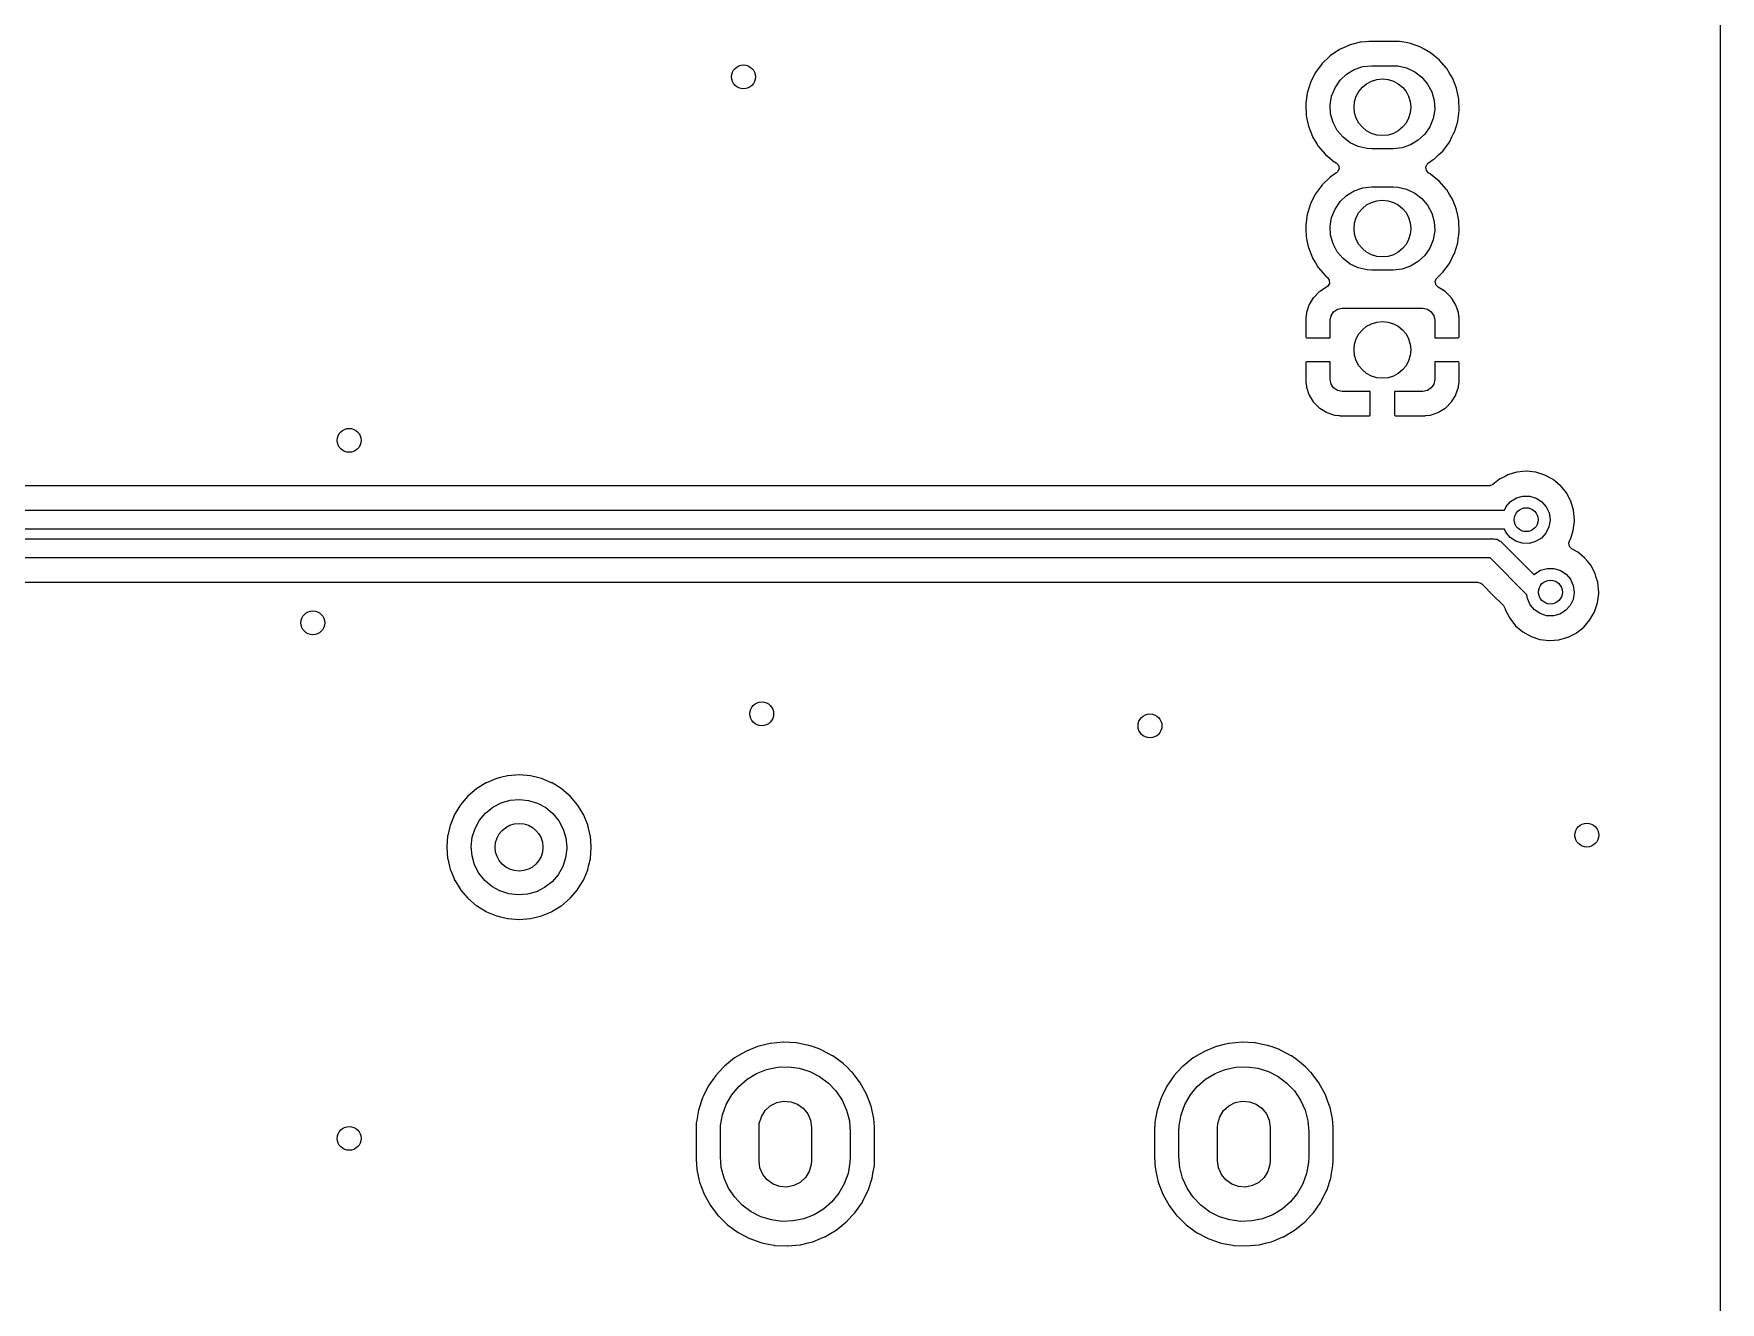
# Model space of a CAD drawing. Extents: x 41 to 172, y -238 to -26.
# Drawn here: x 136.91 to 172.21, y -112.65 to -86.09 of the extents above; entities that cross this region are included whole.
import ezdxf

# ---------------------------------------------------------------- set-up
doc = ezdxf.new("R2010")
doc.units = 0
doc.layers.add('BLACK', color=7, linetype='CONTINUOUS')

msp = doc.modelspace()

# ---------------------------------------------------------------- linework, layer by layer
at = {"layer": 'BLACK', "linetype": 'CONTINUOUS'}
for p, q in [((172.212, -46.0861), (172.212, -153.633)), ((164.242, -86.4211), (164.048, -86.5518)), ((164.341, -86.3767), (164.242, -86.4211)), ((164.451, -86.3273), (164.341, -86.3767)), ((164.455, -86.3251), (164.451, -86.3273)), ((164.451, -86.3273), (164.451, -86.3273)), ((164.461, -86.3237), (164.455, -86.3251)), ((164.677, -86.2676), (164.461, -86.3237)), ((164.461, -86.3237), (164.461, -86.3237)), ((164.682, -86.2663), (164.677, -86.2676)), ((164.677, -86.2676), (164.677, -86.2676)), ((164.687, -86.2658), (164.682, -86.2663)), ((164.788, -86.2573), (164.687, -86.2658)), ((164.687, -86.2658), (164.687, -86.2658)), ((164.856, -86.2515), (164.788, -86.2573)), ((165.471, -86.2515), (164.856, -86.2515)), ((165.472, -86.2516), (165.471, -86.2515)), ((165.491, -86.2525), (165.472, -86.2516)), ((165.472, -86.2516), (165.472, -86.2516)), ((165.495, -86.2527), (165.491, -86.2525)), ((165.491, -86.2525), (165.491, -86.2525)), ((165.635, -86.2779), (165.495, -86.2527)), ((165.72, -86.2933), (165.635, -86.2779)), ((165.725, -86.2943), (165.72, -86.2933)), ((165.72, -86.2933), (165.72, -86.2933)), ((165.945, -86.3741), (165.725, -86.2943)), ((165.95, -86.3767), (165.945, -86.3741)), ((166.013, -86.4127), (165.95, -86.3767)), ((165.95, -86.3767), (165.95, -86.3767)), ((166.149, -86.4898), (166.013, -86.4127)), ((166.33, -86.6382), (166.149, -86.4898)), ((163.879, -86.7133), (163.739, -86.901)), ((164.038, -86.5612), (163.879, -86.7133)), ((164.044, -86.5555), (164.038, -86.5612)), ((164.048, -86.5518), (164.044, -86.5555)), ((164.044, -86.5555), (164.044, -86.5555)), ((164.389, -86.937), (164.55, -86.8402)), ((164.55, -86.8402), (164.728, -86.7803)), ((164.728, -86.7803), (164.915, -86.76)), ((164.915, -86.76), (165.365, -86.76)), ((165.365, -86.76), (165.462, -86.7654)), ((165.462, -86.7654), (165.645, -86.8064)), ((165.645, -86.8064), (165.816, -86.8858)), ((166.483, -86.8149), (166.33, -86.6382)), ((166.486, -86.8194), (166.483, -86.8149)), ((166.554, -86.9313), (166.486, -86.8194)), ((166.486, -86.8194), (166.486, -86.8194)), ((163.633, -87.1095), (163.564, -87.3329)), ((163.636, -87.1047), (163.633, -87.1095)), ((163.737, -86.9057), (163.636, -87.1047)), ((163.739, -86.901), (163.737, -86.9057)), ((163.737, -86.9057), (163.737, -86.9057)), ((164.147, -87.2216), (164.252, -87.0661)), ((164.252, -87.0661), (164.389, -86.937)), ((165.816, -86.8858), (165.965, -87)), ((165.965, -87), (166.086, -87.1435)), ((166.086, -87.1435), (166.174, -87.3097)), ((166.604, -87.0149), (166.554, -86.9313)), ((166.69, -87.2324), (166.604, -87.0149)), ((163.536, -87.5395), (163.533, -87.5648)), ((163.563, -87.3382), (163.536, -87.5395)), ((163.564, -87.3329), (163.563, -87.3382)), ((163.563, -87.3382), (163.563, -87.3382)), ((164.046, -87.5814), (164.077, -87.396)), ((164.077, -87.396), (164.147, -87.2216)), ((166.174, -87.3097), (166.224, -87.4909)), ((166.224, -87.4909), (166.234, -87.6786)), ((166.738, -87.4614), (166.69, -87.2324)), ((166.747, -87.6952), (166.738, -87.4614)), ((163.533, -87.5648), (163.533, -87.5702)), ((163.533, -87.5702), (163.533, -87.5702)), ((163.533, -87.5702), (163.534, -87.5826)), ((163.534, -87.5826), (163.542, -87.7986)), ((163.542, -87.7986), (163.551, -87.8434)), ((163.551, -87.8434), (163.57, -87.9334)), ((164.056, -87.7691), (164.046, -87.5814)), ((164.106, -87.9503), (164.056, -87.7691)), ((166.203, -87.864), (166.133, -88.0384)), ((166.234, -87.6786), (166.203, -87.864)), ((166.717, -87.9218), (166.746, -87.7005)), ((166.746, -87.7005), (166.747, -87.6952)), ((166.746, -87.7005), (166.746, -87.7005)), ((163.57, -87.9334), (163.59, -88.0276)), ((163.59, -88.0276), (163.676, -88.2451)), ((163.676, -88.2451), (163.679, -88.2497)), ((163.679, -88.2497), (163.766, -88.3941)), ((164.194, -88.1165), (164.106, -87.9503)), ((164.315, -88.26), (164.194, -88.1165)), ((164.464, -88.3742), (164.315, -88.26)), ((166.028, -88.1939), (165.891, -88.323)), ((166.133, -88.0384), (166.028, -88.1939)), ((166.541, -88.359), (166.596, -88.2497)), ((166.596, -88.2497), (166.644, -88.1553)), ((166.644, -88.1553), (166.647, -88.1505)), ((166.644, -88.1553), (166.644, -88.1553)), ((166.647, -88.1505), (166.716, -87.9271)), ((166.716, -87.9271), (166.717, -87.9218)), ((163.766, -88.3941), (163.797, -88.4451)), ((163.797, -88.4451), (163.95, -88.6218)), ((164.635, -88.4536), (164.464, -88.3742)), ((164.818, -88.4946), (164.635, -88.4536)), ((164.915, -88.5), (164.818, -88.4946)), ((165.365, -88.5), (164.915, -88.5)), ((165.552, -88.4797), (165.365, -88.5)), ((165.73, -88.4198), (165.552, -88.4797)), ((165.891, -88.323), (165.73, -88.4198)), ((166.322, -88.6218), (166.401, -88.5467)), ((166.401, -88.5467), (166.541, -88.359)), ((163.95, -88.6218), (164.131, -88.7702)), ((164.131, -88.7702), (164.136, -88.7728)), ((164.136, -88.7728), (164.136, -88.7728)), ((164.136, -88.7728), (164.169, -88.7913)), ((164.169, -88.7913), (164.218, -88.8424)), ((164.232, -88.912), (164.206, -88.9781)), ((164.218, -88.8424), (164.232, -88.912)), ((166.048, -88.888), (166.074, -88.8219)), ((166.062, -88.9576), (166.048, -88.888)), ((166.111, -89.0087), (166.062, -88.9576)), ((166.074, -88.8219), (166.103, -88.7947)), ((166.103, -88.7947), (166.204, -88.7268)), ((166.204, -88.7268), (166.232, -88.7082)), ((166.232, -88.7082), (166.249, -88.6918)), ((166.249, -88.6918), (166.322, -88.6218)), ((163.84, -89.3058), (163.739, -89.441)), ((163.876, -89.2576), (163.84, -89.3058)), ((163.879, -89.2533), (163.876, -89.2576)), ((164.048, -89.0918), (163.879, -89.2533)), ((164.144, -89.0272), (164.048, -89.0918)), ((164.177, -89.0053), (164.144, -89.0272)), ((164.206, -88.9781), (164.177, -89.0053)), ((164.55, -89.3802), (164.728, -89.3203)), ((164.728, -89.3203), (164.915, -89.3)), ((164.915, -89.3), (165.365, -89.3)), ((165.365, -89.3), (165.462, -89.3054)), ((165.462, -89.3054), (165.645, -89.3464)), ((166.144, -89.0272), (166.111, -89.0087)), ((166.149, -89.0298), (166.144, -89.0272)), ((166.144, -89.0272), (166.144, -89.0272)), ((166.33, -89.1782), (166.149, -89.0298)), ((166.483, -89.3549), (166.33, -89.1782)), ((163.633, -89.6495), (163.564, -89.8729)), ((163.672, -89.573), (163.633, -89.6495)), ((163.737, -89.4457), (163.672, -89.573)), ((163.739, -89.441), (163.737, -89.4457)), ((163.737, -89.4457), (163.737, -89.4457)), ((164.147, -89.7616), (164.252, -89.6061)), ((164.252, -89.6061), (164.389, -89.477)), ((164.389, -89.477), (164.55, -89.3802)), ((165.645, -89.3464), (165.816, -89.4258)), ((165.816, -89.4258), (165.965, -89.54)), ((165.965, -89.54), (166.086, -89.6835)), ((166.486, -89.3594), (166.483, -89.3549)), ((166.545, -89.4578), (166.486, -89.3594)), ((166.486, -89.3594), (166.486, -89.3594)), ((166.604, -89.5549), (166.545, -89.4578)), ((166.69, -89.7724), (166.604, -89.5549)), ((163.563, -89.8782), (163.535, -90.0935)), ((163.564, -89.8729), (163.563, -89.8782)), ((163.563, -89.8782), (163.563, -89.8782)), ((164.046, -90.1214), (164.077, -89.936)), ((164.077, -89.936), (164.147, -89.7616)), ((166.086, -89.6835), (166.174, -89.8497)), ((166.174, -89.8497), (166.224, -90.0309)), ((166.691, -89.7777), (166.69, -89.7724)), ((166.716, -89.895), (166.691, -89.7777)), ((166.691, -89.7777), (166.691, -89.7777)), ((166.738, -90.0014), (166.716, -89.895)), ((166.739, -90.0315), (166.738, -90.0014)), ((163.535, -90.0935), (163.533, -90.1048)), ((163.533, -90.1048), (163.533, -90.1102)), ((163.533, -90.1102), (163.536, -90.1839)), ((163.533, -90.1102), (163.533, -90.1102)), ((163.536, -90.1839), (163.542, -90.3386)), ((163.542, -90.3386), (163.559, -90.4223)), ((164.056, -90.3091), (164.046, -90.1214)), ((164.106, -90.4903), (164.056, -90.3091)), ((166.234, -90.2186), (166.203, -90.404)), ((166.224, -90.0309), (166.234, -90.2186)), ((166.719, -90.4467), (166.746, -90.2405)), ((166.747, -90.2275), (166.739, -90.0315)), ((166.746, -90.2405), (166.747, -90.2352)), ((166.746, -90.2405), (166.746, -90.2405)), ((166.747, -90.2352), (166.747, -90.2275)), ((163.559, -90.4223), (163.585, -90.5434)), ((163.585, -90.5434), (163.59, -90.5676)), ((163.59, -90.5676), (163.676, -90.7851)), ((164.194, -90.6565), (164.106, -90.4903)), ((164.315, -90.8), (164.194, -90.6565)), ((166.028, -90.7339), (165.891, -90.863)), ((166.133, -90.5784), (166.028, -90.7339)), ((166.203, -90.404), (166.133, -90.5784)), ((166.548, -90.8858), (166.644, -90.6953)), ((166.644, -90.6953), (166.647, -90.6905)), ((166.644, -90.6953), (166.644, -90.6953)), ((166.647, -90.6905), (166.716, -90.4671)), ((166.716, -90.4671), (166.719, -90.4467)), ((163.676, -90.7851), (163.679, -90.7897)), ((163.679, -90.7897), (163.736, -90.8846)), ((163.736, -90.8846), (163.797, -90.9851)), ((163.797, -90.9851), (163.95, -91.1618)), ((164.464, -90.9142), (164.315, -90.8)), ((164.635, -90.9936), (164.464, -90.9142)), ((164.818, -91.0346), (164.635, -90.9936)), ((164.915, -91.04), (164.818, -91.0346)), ((165.365, -91.04), (164.915, -91.04)), ((165.552, -91.0197), (165.365, -91.04)), ((165.73, -90.9598), (165.552, -91.0197)), ((165.891, -90.863), (165.73, -90.9598)), ((166.284, -91.1986), (166.401, -91.0867)), ((166.401, -91.0867), (166.541, -90.899)), ((166.541, -90.899), (166.548, -90.8858)), ((163.971, -91.3989), (163.827, -91.4881)), ((163.95, -91.1618), (163.955, -91.1652)), ((163.955, -91.1652), (163.988, -91.1928)), ((163.993, -91.3831), (163.971, -91.3982)), ((163.971, -91.3982), (163.971, -91.3989)), ((163.988, -91.1928), (164.028, -91.2514)), ((164.03, -91.3224), (163.993, -91.3831)), ((164.028, -91.2514), (164.03, -91.3224)), ((166.245, -91.2888), (166.265, -91.2208)), ((166.264, -91.357), (166.245, -91.2888)), ((166.309, -91.3962), (166.264, -91.357)), ((166.265, -91.2208), (166.284, -91.1986)), ((166.308, -91.3983), (166.309, -91.3962)), ((166.452, -91.4872), (166.308, -91.3983)), ((163.601, -91.7744), (163.55, -91.9287)), ((163.607, -91.7612), (163.601, -91.7744)), ((163.692, -91.6232), (163.607, -91.7612)), ((163.701, -91.6118), (163.692, -91.6232)), ((163.816, -91.4971), (163.701, -91.6118)), ((163.827, -91.4881), (163.816, -91.4971)), ((166.463, -91.4963), (166.452, -91.4872)), ((166.578, -91.6108), (166.463, -91.4963)), ((166.587, -91.6222), (166.578, -91.6108)), ((166.672, -91.76), (166.587, -91.6222)), ((166.678, -91.7732), (166.672, -91.76)), ((166.73, -91.9274), (166.678, -91.7732)), ((163.547, -91.9421), (163.537, -92.0364)), ((163.537, -92.0364), (163.537, -92.0429)), ((163.537, -92.0429), (163.537, -92.4379)), ((163.55, -91.9287), (163.547, -91.9421)), ((164.045, -92.09), (164.064, -91.9943)), ((164.045, -92.456), (164.045, -92.09)), ((164.064, -91.9943), (164.118, -91.9132)), ((164.118, -91.9132), (164.199, -91.859)), ((164.199, -91.859), (164.295, -91.84)), ((164.295, -91.84), (165.985, -91.84)), ((165.985, -91.84), (166.081, -91.859)), ((166.081, -91.859), (166.162, -91.9132)), ((166.162, -91.9132), (166.216, -91.9943)), ((166.216, -91.9943), (166.235, -92.09)), ((166.235, -92.09), (166.235, -92.456)), ((166.733, -91.9408), (166.73, -91.9274)), ((166.743, -92.0364), (166.733, -91.9408)), ((166.743, -92.0429), (166.743, -92.0364)), ((166.743, -92.4425), (166.743, -92.0429)), ((163.537, -92.4379), (163.541, -92.4531)), ((163.541, -92.4531), (163.543, -92.4543)), ((163.543, -92.4543), (163.551, -92.456)), ((163.551, -92.456), (164.045, -92.456)), ((166.235, -92.456), (166.725, -92.456)), ((166.725, -92.456), (166.74, -92.4515)), ((166.74, -92.4515), (166.741, -92.4501)), ((166.741, -92.4501), (166.743, -92.4425)), ((163.539, -92.9699), (163.537, -92.9775)), ((163.537, -92.9775), (163.537, -93.3771)), ((163.54, -92.9685), (163.539, -92.9699)), ((163.555, -92.964), (163.54, -92.9685)), ((164.045, -92.964), (163.555, -92.964)), ((164.045, -93.33), (164.045, -92.964)), ((166.729, -92.964), (166.235, -92.964)), ((166.235, -92.964), (166.235, -93.33)), ((166.737, -92.9657), (166.729, -92.964)), ((166.739, -92.9669), (166.737, -92.9657)), ((166.743, -92.9821), (166.739, -92.9669)), ((166.743, -93.3771), (166.743, -92.9821)), ((163.537, -93.3771), (163.537, -93.3836)), ((163.537, -93.3836), (163.547, -93.4792)), ((163.547, -93.4792), (163.55, -93.4926)), ((163.55, -93.4926), (163.602, -93.6468)), ((164.064, -93.4257), (164.045, -93.33)), ((164.118, -93.5068), (164.064, -93.4257)), ((164.199, -93.561), (164.118, -93.5068)), ((166.162, -93.5068), (166.081, -93.561)), ((166.216, -93.4257), (166.162, -93.5068)), ((166.235, -93.33), (166.216, -93.4257)), ((166.679, -93.6456), (166.73, -93.4913)), ((166.73, -93.4913), (166.733, -93.4779)), ((166.733, -93.4779), (166.743, -93.3836)), ((166.743, -93.3836), (166.743, -93.3771)), ((163.602, -93.6468), (163.608, -93.66)), ((163.608, -93.66), (163.693, -93.7978)), ((163.693, -93.7978), (163.702, -93.8092)), ((163.702, -93.8092), (163.817, -93.9237)), ((164.295, -93.58), (164.199, -93.561)), ((164.886, -93.58), (164.295, -93.58)), ((164.886, -94.0745), (164.886, -93.58)), ((165.985, -93.58), (165.394, -93.58)), ((165.394, -93.58), (165.394, -94.0699)), ((166.081, -93.561), (165.985, -93.58)), ((166.464, -93.9229), (166.579, -93.8082)), ((166.579, -93.8082), (166.588, -93.7968)), ((166.588, -93.7968), (166.673, -93.6588)), ((166.673, -93.6588), (166.679, -93.6456)), ((163.817, -93.9237), (163.828, -93.9328)), ((163.828, -93.9328), (163.966, -94.0178)), ((163.966, -94.0178), (163.979, -94.024)), ((163.979, -94.024), (164.134, -94.0751)), ((164.134, -94.0751), (164.147, -94.078)), ((164.147, -94.078), (164.241, -94.0877)), ((164.241, -94.0877), (164.248, -94.088)), ((164.248, -94.088), (164.868, -94.088)), ((164.868, -94.088), (164.883, -94.0835)), ((164.883, -94.0835), (164.884, -94.0821)), ((164.884, -94.0821), (164.886, -94.0745)), ((165.394, -94.0699), (165.398, -94.0851)), ((165.398, -94.0851), (165.4, -94.0863)), ((165.4, -94.0863), (165.408, -94.088)), ((165.408, -94.088), (166.032, -94.088)), ((166.032, -94.088), (166.039, -94.0877)), ((166.039, -94.0877), (166.134, -94.0777)), ((166.134, -94.0777), (166.148, -94.0749)), ((166.148, -94.0749), (166.302, -94.0234)), ((166.302, -94.0234), (166.315, -94.0172)), ((166.315, -94.0172), (166.453, -93.9319)), ((166.453, -93.9319), (166.464, -93.9229)), ((167.877, -95.2946), (167.768, -95.3264)), ((167.952, -95.2723), (167.877, -95.2946)), ((167.958, -95.2706), (167.952, -95.2723)), ((167.952, -95.2723), (167.952, -95.2723)), ((167.964, -95.27), (167.958, -95.2706)), ((168.073, -95.2602), (167.964, -95.27)), ((167.964, -95.27), (167.964, -95.27)), ((168.155, -95.2526), (168.073, -95.2602)), ((168.161, -95.2533), (168.155, -95.2526)), ((168.346, -95.2727), (168.161, -95.2533)), ((168.161, -95.2533), (168.161, -95.2533)), ((168.352, -95.2733), (168.346, -95.2727)), ((168.346, -95.2727), (168.346, -95.2727)), ((168.541, -95.3318), (168.352, -95.2733)), ((167.375, -95.5575), (119.726, -95.5575)), ((167.389, -95.5568), (167.375, -95.5575)), ((167.454, -95.5297), (167.389, -95.5568)), ((167.593, -95.418), (167.454, -95.5297)), ((167.692, -95.3664), (167.593, -95.418)), ((167.763, -95.3293), (167.692, -95.3664)), ((167.768, -95.3264), (167.763, -95.3293)), ((167.763, -95.3293), (167.763, -95.3293)), ((168.715, -95.4259), (168.541, -95.3318)), ((168.719, -95.4298), (168.715, -95.4259)), ((168.861, -95.5473), (168.719, -95.4298)), ((168.719, -95.4298), (168.719, -95.4298)), ((168.867, -95.5519), (168.861, -95.5473)), ((168.871, -95.5567), (168.867, -95.5519)), ((168.893, -95.5833), (168.871, -95.5567)), ((168.871, -95.5567), (168.871, -95.5567)), ((168.992, -95.7052), (168.893, -95.5833)), ((167.695, -96.066), (167.73, -95.9915)), ((167.73, -95.9915), (167.824, -95.8852)), ((167.824, -95.8852), (167.944, -95.8096)), ((167.944, -95.8096), (168.08, -95.7706)), ((168.08, -95.7706), (168.222, -95.7715)), ((168.222, -95.7715), (168.358, -95.8121)), ((168.358, -95.8121), (168.477, -95.8892)), ((168.477, -95.8892), (168.569, -95.9966)), ((168.569, -95.9966), (168.628, -96.1257)), ((169.085, -95.8798), (168.992, -95.7052)), ((169.142, -96.0692), (169.085, -95.8798)), ((119.463, -96.066), (167.695, -96.066)), ((168.648, -96.2782), (168.624, -96.418)), ((168.628, -96.1257), (168.648, -96.266)), ((168.648, -96.266), (168.648, -96.2782)), ((169.136, -96.4905), (169.161, -96.2943)), ((169.161, -96.266), (169.142, -96.0692)), ((169.161, -96.2943), (169.161, -96.266)), ((93.6954, -96.6655), (167.476, -96.6655)), ((167.695, -96.466), (119.38, -96.466)), ((167.476, -96.6655), (167.508, -96.673)), ((167.508, -96.673), (167.542, -96.6767)), ((167.542, -96.6767), (167.551, -96.6829)), ((167.551, -96.6829), (167.562, -96.6854)), ((167.562, -96.6854), (167.589, -96.7063)), ((167.589, -96.7063), (167.617, -96.7241)), ((167.617, -96.7241), (168.314, -97.4214)), ((167.724, -96.5302), (167.695, -96.466)), ((167.815, -96.6387), (167.724, -96.5302)), ((167.933, -96.7173), (167.815, -96.6387)), ((168.068, -96.7596), (167.933, -96.7173)), ((168.347, -96.7249), (168.21, -96.7622)), ((168.467, -96.6507), (168.347, -96.7249)), ((168.563, -96.5456), (168.467, -96.6507)), ((168.624, -96.418), (168.563, -96.5456)), ((169.042, -96.7602), (169.058, -96.7064)), ((169.058, -96.7064), (169.071, -96.6835)), ((169.071, -96.6835), (169.074, -96.6782)), ((169.074, -96.6782), (169.136, -96.4905)), ((167.393, -97.0655), (93.5632, -97.0655)), ((168.164, -97.837), (167.393, -97.0655)), ((168.21, -96.7622), (168.068, -96.7596)), ((169.057, -96.8295), (169.042, -96.7602)), ((169.107, -96.8795), (169.057, -96.8295)), ((169.217, -96.9389), (169.107, -96.8795)), ((169.223, -96.9419), (169.217, -96.9389)), ((169.217, -96.9389), (169.217, -96.9389)), ((169.227, -96.9458), (169.223, -96.9419)), ((169.37, -97.064), (169.227, -96.9458)), ((169.227, -96.9458), (169.227, -96.9458)), ((169.375, -97.0679), (169.37, -97.064)), ((169.379, -97.0727), (169.375, -97.0679)), ((169.43, -97.1349), (169.379, -97.0727)), ((169.379, -97.0727), (169.379, -97.0727)), ((168.314, -97.4214), (168.332, -97.4012)), ((168.332, -97.4012), (168.452, -97.3256)), ((168.452, -97.3256), (168.588, -97.2866)), ((168.588, -97.2866), (168.73, -97.2875)), ((168.73, -97.2875), (168.866, -97.3281)), ((168.866, -97.3281), (168.985, -97.4052)), ((168.985, -97.4052), (169.077, -97.5126)), ((169.5, -97.2212), (169.43, -97.1349)), ((169.593, -97.3958), (169.5, -97.2212)), ((169.617, -97.4744), (169.593, -97.3958)), ((131.582, -97.574), (167.13, -97.574)), ((167.13, -97.574), (167.198, -97.594)), ((167.198, -97.594), (167.219, -97.6109)), ((167.219, -97.6109), (167.447, -97.8394)), ((169.077, -97.5126), (169.136, -97.6417)), ((169.156, -97.7942), (169.132, -97.934)), ((169.136, -97.6417), (169.156, -97.782)), ((169.156, -97.782), (169.156, -97.7942)), ((169.647, -97.574), (169.617, -97.4744)), ((169.65, -97.5852), (169.647, -97.574)), ((169.669, -97.782), (169.65, -97.5852)), ((169.669, -97.8103), (169.669, -97.782)), ((167.447, -97.8394), (167.671, -98.063)), ((167.671, -98.063), (167.703, -98.1174)), ((167.703, -98.1174), (167.712, -98.1491)), ((167.712, -98.1491), (167.714, -98.155)), ((168.174, -97.9164), (168.164, -97.837)), ((168.232, -98.0462), (168.174, -97.9164)), ((168.323, -98.1547), (168.232, -98.0462)), ((169.071, -98.0616), (168.975, -98.1667)), ((169.132, -97.934), (169.071, -98.0616)), ((169.582, -98.1942), (169.644, -98.0065)), ((169.644, -98.0065), (169.669, -97.8103)), ((167.714, -98.155), (167.717, -98.1605)), ((167.717, -98.1605), (167.717, -98.1605)), ((167.717, -98.1605), (167.748, -98.2208)), ((167.748, -98.2208), (167.804, -98.3309)), ((167.804, -98.3309), (167.927, -98.4859)), ((167.927, -98.4859), (168.078, -98.6141)), ((168.441, -98.2333), (168.323, -98.1547)), ((168.576, -98.2756), (168.441, -98.2333)), ((168.718, -98.2782), (168.576, -98.2756)), ((168.855, -98.2409), (168.718, -98.2782)), ((168.975, -98.1667), (168.855, -98.2409)), ((169.355, -98.5158), (169.484, -98.3661)), ((169.484, -98.3661), (169.582, -98.1942)), ((168.078, -98.6141), (168.25, -98.7106)), ((168.25, -98.7106), (168.438, -98.7717)), ((168.438, -98.7717), (168.635, -98.7951)), ((168.635, -98.7951), (168.641, -98.7947)), ((168.641, -98.7947), (168.826, -98.7804)), ((168.641, -98.7947), (168.641, -98.7947)), ((168.826, -98.7804), (168.832, -98.78)), ((168.826, -98.7804), (168.826, -98.7804)), ((168.832, -98.78), (169.022, -98.7268)), ((169.022, -98.7268), (169.028, -98.724)), ((169.028, -98.724), (169.193, -98.6404)), ((169.028, -98.724), (169.028, -98.724)), ((169.193, -98.6404), (169.199, -98.6376)), ((169.193, -98.6404), (169.193, -98.6404)), ((169.199, -98.6376), (169.355, -98.5158)), ((146.679, -101.666), (146.598, -101.685)), ((146.824, -101.631), (146.679, -101.666)), ((146.829, -101.629), (146.824, -101.631)), ((146.824, -101.631), (146.824, -101.631)), ((147.066, -101.611), (146.829, -101.629)), ((147.303, -101.629), (147.066, -101.611)), ((147.308, -101.631), (147.303, -101.629)), ((147.453, -101.666), (147.308, -101.631)), ((147.308, -101.631), (147.308, -101.631)), ((147.534, -101.685), (147.453, -101.666)), ((146.177, -101.9), (145.996, -102.054)), ((146.181, -101.897), (146.177, -101.9)), ((146.375, -101.778), (146.181, -101.897)), ((146.181, -101.897), (146.181, -101.897)), ((146.379, -101.776), (146.375, -101.778)), ((146.384, -101.774), (146.379, -101.776)), ((146.594, -101.687), (146.384, -101.774)), ((146.384, -101.774), (146.384, -101.774)), ((146.598, -101.685), (146.594, -101.687)), ((146.594, -101.687), (146.594, -101.687)), ((147.538, -101.687), (147.534, -101.685)), ((147.748, -101.774), (147.538, -101.687)), ((147.538, -101.687), (147.538, -101.687)), ((147.753, -101.776), (147.748, -101.774)), ((147.748, -101.774), (147.748, -101.774)), ((147.757, -101.778), (147.753, -101.776)), ((147.951, -101.897), (147.757, -101.778)), ((147.955, -101.9), (147.951, -101.897)), ((147.951, -101.897), (147.951, -101.897)), ((148.136, -102.054), (147.955, -101.9)), ((145.751, -102.383), (145.718, -102.437)), ((145.839, -102.239), (145.751, -102.383)), ((145.842, -102.235), (145.839, -102.239)), ((145.839, -102.239), (145.839, -102.239)), ((145.996, -102.054), (145.842, -102.235)), ((146.366, -102.41), (146.518, -102.287)), ((146.518, -102.287), (146.691, -102.197)), ((146.691, -102.197), (146.879, -102.142)), ((146.879, -102.142), (147.073, -102.124)), ((147.073, -102.124), (147.267, -102.144)), ((147.267, -102.144), (147.454, -102.202)), ((147.454, -102.202), (147.625, -102.295)), ((147.625, -102.295), (147.776, -102.419)), ((148.29, -102.235), (148.136, -102.054)), ((148.293, -102.239), (148.29, -102.235)), ((148.381, -102.383), (148.293, -102.239)), ((148.293, -102.239), (148.293, -102.239)), ((148.414, -102.437), (148.381, -102.383)), ((145.626, -102.661), (145.574, -102.878)), ((145.627, -102.656), (145.626, -102.661)), ((145.629, -102.652), (145.627, -102.656)), ((145.716, -102.442), (145.629, -102.652)), ((145.718, -102.437), (145.716, -102.442)), ((145.716, -102.442), (145.716, -102.442)), ((146.088, -102.916), (146.147, -102.73)), ((146.147, -102.73), (146.241, -102.559)), ((146.241, -102.559), (146.366, -102.41)), ((147.776, -102.419), (147.899, -102.571)), ((147.899, -102.571), (147.991, -102.743)), ((148.416, -102.442), (148.414, -102.437)), ((148.503, -102.652), (148.416, -102.442)), ((148.416, -102.442), (148.416, -102.442)), ((148.505, -102.656), (148.503, -102.652)), ((148.506, -102.661), (148.505, -102.656)), ((148.558, -102.878), (148.506, -102.661)), ((145.571, -102.887), (145.553, -103.124)), ((145.574, -102.878), (145.571, -102.887)), ((146.066, -103.11), (146.088, -102.916)), ((147.991, -102.743), (148.047, -102.93)), ((148.047, -102.93), (148.066, -103.124)), ((148.561, -102.887), (148.558, -102.878)), ((148.579, -103.124), (148.561, -102.887)), ((145.553, -103.124), (145.571, -103.361)), ((145.571, -103.361), (145.573, -103.366)), ((145.573, -103.366), (145.573, -103.366)), ((145.573, -103.366), (145.603, -103.493)), ((146.082, -103.305), (146.066, -103.11)), ((146.136, -103.492), (146.082, -103.305)), ((148.041, -103.346), (147.98, -103.531)), ((148.066, -103.152), (148.041, -103.346)), ((148.066, -103.124), (148.066, -103.152)), ((148.529, -103.493), (148.559, -103.366)), ((148.559, -103.366), (148.561, -103.361)), ((148.559, -103.366), (148.559, -103.366)), ((148.561, -103.361), (148.579, -103.124)), ((145.603, -103.493), (145.627, -103.592)), ((145.627, -103.592), (145.629, -103.596)), ((145.629, -103.596), (145.629, -103.596)), ((145.629, -103.596), (145.699, -103.765)), ((145.699, -103.765), (145.718, -103.811)), ((146.225, -103.666), (146.136, -103.492)), ((146.347, -103.819), (146.225, -103.666)), ((147.883, -103.7), (147.756, -103.848)), ((147.98, -103.531), (147.883, -103.7)), ((148.414, -103.811), (148.433, -103.765)), ((148.433, -103.765), (148.503, -103.596)), ((148.503, -103.596), (148.505, -103.592)), ((148.503, -103.596), (148.503, -103.596)), ((148.505, -103.592), (148.529, -103.493)), ((145.718, -103.811), (145.72, -103.815)), ((145.72, -103.815), (145.839, -104.009)), ((145.839, -104.009), (145.839, -104.009)), ((145.839, -104.009), (145.842, -104.013)), ((145.842, -104.013), (145.996, -104.194)), ((146.495, -103.945), (146.347, -103.819)), ((146.666, -104.04), (146.495, -103.945)), ((146.851, -104.101), (146.666, -104.04)), ((147.045, -104.124), (146.851, -104.101)), ((147.24, -104.109), (147.045, -104.124)), ((147.428, -104.056), (147.24, -104.109)), ((147.602, -103.968), (147.428, -104.056)), ((147.756, -103.848), (147.602, -103.968)), ((148.136, -104.194), (148.29, -104.013)), ((148.29, -104.013), (148.293, -104.009)), ((148.293, -104.009), (148.412, -103.815)), ((148.293, -104.009), (148.293, -104.009)), ((148.412, -103.815), (148.414, -103.811)), ((145.996, -104.194), (146.177, -104.348)), ((146.177, -104.348), (146.181, -104.351)), ((146.181, -104.351), (146.181, -104.351)), ((146.181, -104.351), (146.288, -104.416)), ((146.288, -104.416), (146.379, -104.472)), ((146.379, -104.472), (146.384, -104.474)), ((146.384, -104.474), (146.384, -104.474)), ((146.384, -104.474), (146.594, -104.561)), ((147.538, -104.561), (147.748, -104.474)), ((147.748, -104.474), (147.753, -104.472)), ((147.748, -104.474), (147.748, -104.474)), ((147.753, -104.472), (147.844, -104.416)), ((147.844, -104.416), (147.951, -104.351)), ((147.951, -104.351), (147.955, -104.348)), ((147.951, -104.351), (147.951, -104.351)), ((147.955, -104.348), (148.136, -104.194)), ((146.594, -104.561), (146.598, -104.563)), ((146.598, -104.563), (146.679, -104.582)), ((146.679, -104.582), (146.824, -104.617)), ((146.824, -104.617), (146.824, -104.617)), ((146.824, -104.617), (146.829, -104.619)), ((146.829, -104.619), (147.066, -104.637)), ((147.066, -104.637), (147.303, -104.619)), ((147.303, -104.619), (147.308, -104.617)), ((147.308, -104.617), (147.453, -104.582)), ((147.308, -104.617), (147.308, -104.617)), ((147.453, -104.582), (147.534, -104.563)), ((147.534, -104.563), (147.538, -104.561)), ((152.06, -107.299), (151.828, -107.393)), ((152.064, -107.297), (152.06, -107.299)), ((152.06, -107.299), (152.06, -107.299)), ((152.23, -107.257), (152.064, -107.297)), ((152.323, -107.234), (152.23, -107.257)), ((152.328, -107.233), (152.323, -107.234)), ((152.323, -107.234), (152.323, -107.234)), ((152.597, -107.207), (152.328, -107.233)), ((152.602, -107.207), (152.597, -107.207)), ((152.864, -107.22), (152.602, -107.207)), ((152.602, -107.207), (152.602, -107.207)), ((152.868, -107.22), (152.864, -107.22)), ((152.864, -107.22), (152.864, -107.22)), ((152.873, -107.221), (152.868, -107.22)), ((153.028, -107.252), (152.873, -107.221)), ((152.873, -107.221), (152.873, -107.221)), ((153.134, -107.273), (153.028, -107.252)), ((153.208, -107.299), (153.134, -107.273)), ((153.386, -107.362), (153.208, -107.299)), ((161.66, -107.299), (161.428, -107.393)), ((161.664, -107.297), (161.66, -107.299)), ((161.66, -107.299), (161.66, -107.299)), ((161.83, -107.257), (161.664, -107.297)), ((161.923, -107.234), (161.83, -107.257)), ((161.928, -107.233), (161.923, -107.234)), ((161.923, -107.234), (161.923, -107.234)), ((162.197, -107.207), (161.928, -107.233)), ((162.202, -107.207), (162.197, -107.207)), ((162.464, -107.22), (162.202, -107.207)), ((162.202, -107.207), (162.202, -107.207)), ((162.468, -107.22), (162.464, -107.22)), ((162.464, -107.22), (162.464, -107.22)), ((162.473, -107.221), (162.468, -107.22)), ((162.628, -107.252), (162.473, -107.221)), ((162.473, -107.221), (162.473, -107.221)), ((162.734, -107.273), (162.628, -107.252)), ((162.808, -107.299), (162.734, -107.273)), ((162.986, -107.362), (162.808, -107.299)), ((151.579, -107.536), (151.367, -107.705)), ((151.813, -107.399), (151.579, -107.536)), ((151.828, -107.393), (151.813, -107.399)), ((153.39, -107.363), (153.386, -107.362)), ((153.386, -107.362), (153.386, -107.362)), ((153.63, -107.489), (153.39, -107.363)), ((153.634, -107.492), (153.63, -107.489)), ((153.741, -107.57), (153.634, -107.492)), ((153.849, -107.649), (153.741, -107.57)), ((153.927, -107.725), (153.849, -107.649)), ((161.179, -107.536), (160.967, -107.705)), ((161.413, -107.399), (161.179, -107.536)), ((161.428, -107.393), (161.413, -107.399)), ((162.99, -107.363), (162.986, -107.362)), ((162.986, -107.362), (162.986, -107.362)), ((163.23, -107.489), (162.99, -107.363)), ((163.234, -107.492), (163.23, -107.489)), ((163.341, -107.57), (163.234, -107.492)), ((163.449, -107.649), (163.341, -107.57)), ((163.527, -107.725), (163.449, -107.649)), ((151.182, -107.904), (151.027, -108.126)), ((151.239, -107.842), (151.182, -107.904)), ((151.364, -107.709), (151.239, -107.842)), ((151.367, -107.705), (151.364, -107.709)), ((151.665, -108.132), (151.839, -107.981)), ((151.839, -107.981), (152.035, -107.862)), ((152.035, -107.862), (152.249, -107.777)), ((152.249, -107.777), (152.474, -107.73)), ((152.474, -107.73), (152.704, -107.722)), ((152.704, -107.722), (152.932, -107.752)), ((152.932, -107.752), (153.152, -107.82)), ((153.152, -107.82), (153.357, -107.924)), ((153.357, -107.924), (153.541, -108.061)), ((154.028, -107.824), (153.927, -107.725)), ((154.043, -107.839), (154.028, -107.824)), ((154.046, -107.842), (154.043, -107.839)), ((154.067, -107.87), (154.046, -107.842)), ((154.046, -107.842), (154.046, -107.842)), ((154.208, -108.054), (154.067, -107.87)), ((160.782, -107.904), (160.627, -108.126)), ((160.839, -107.842), (160.782, -107.904)), ((160.964, -107.709), (160.839, -107.842)), ((160.967, -107.705), (160.964, -107.709)), ((161.265, -108.132), (161.439, -107.981)), ((161.439, -107.981), (161.635, -107.862)), ((161.635, -107.862), (161.849, -107.777)), ((161.849, -107.777), (162.074, -107.73)), ((162.074, -107.73), (162.304, -107.722)), ((162.304, -107.722), (162.532, -107.752)), ((162.532, -107.752), (162.752, -107.82)), ((162.752, -107.82), (162.957, -107.924)), ((162.957, -107.924), (163.141, -108.061)), ((163.628, -107.824), (163.527, -107.725)), ((163.643, -107.839), (163.628, -107.824)), ((163.646, -107.842), (163.643, -107.839)), ((163.667, -107.87), (163.646, -107.842)), ((163.646, -107.842), (163.646, -107.842)), ((163.808, -108.054), (163.667, -107.87)), ((150.907, -108.369), (150.822, -108.627)), ((150.926, -108.331), (150.907, -108.369)), ((151.025, -108.13), (150.926, -108.331)), ((151.027, -108.126), (151.025, -108.13)), ((151.025, -108.13), (151.025, -108.13)), ((151.405, -108.51), (151.519, -108.31)), ((151.519, -108.31), (151.665, -108.132)), ((153.541, -108.061), (153.7, -108.228)), ((153.7, -108.228), (153.828, -108.419)), ((154.339, -108.291), (154.208, -108.054)), ((154.341, -108.295), (154.339, -108.291)), ((154.354, -108.331), (154.341, -108.295)), ((154.341, -108.295), (154.341, -108.295)), ((154.435, -108.545), (154.354, -108.331)), ((160.507, -108.369), (160.422, -108.627)), ((160.526, -108.331), (160.507, -108.369)), ((160.625, -108.13), (160.526, -108.331)), ((160.627, -108.126), (160.625, -108.13)), ((160.625, -108.13), (160.625, -108.13)), ((161.005, -108.51), (161.119, -108.31)), ((161.119, -108.31), (161.265, -108.132)), ((163.141, -108.061), (163.3, -108.228)), ((163.3, -108.228), (163.428, -108.419)), ((163.939, -108.291), (163.808, -108.054)), ((163.941, -108.295), (163.939, -108.291)), ((163.954, -108.331), (163.941, -108.295)), ((163.941, -108.295), (163.941, -108.295)), ((164.035, -108.545), (163.954, -108.331)), ((150.821, -108.631), (150.785, -108.84)), ((150.822, -108.627), (150.821, -108.631)), ((150.821, -108.631), (150.821, -108.631)), ((151.286, -108.952), (151.327, -108.726)), ((151.327, -108.726), (151.405, -108.51)), ((152.138, -108.766), (152.216, -108.639)), ((152.216, -108.639), (152.326, -108.538)), ((152.326, -108.538), (152.459, -108.471)), ((152.459, -108.471), (152.605, -108.441)), ((152.605, -108.441), (152.754, -108.452)), ((152.754, -108.452), (152.895, -108.503)), ((152.895, -108.503), (153.017, -108.589)), ((153.017, -108.589), (153.11, -108.705)), ((153.11, -108.705), (153.17, -108.842)), ((153.828, -108.419), (153.923, -108.628)), ((153.923, -108.628), (153.981, -108.851)), ((154.436, -108.549), (154.435, -108.545)), ((154.493, -108.805), (154.436, -108.549)), ((154.436, -108.549), (154.436, -108.549)), ((160.421, -108.631), (160.385, -108.84)), ((160.422, -108.627), (160.421, -108.631)), ((160.421, -108.631), (160.421, -108.631)), ((160.886, -108.952), (160.927, -108.726)), ((160.927, -108.726), (161.005, -108.51)), ((161.738, -108.766), (161.816, -108.639)), ((161.816, -108.639), (161.926, -108.538)), ((161.926, -108.538), (162.059, -108.471)), ((162.059, -108.471), (162.205, -108.441)), ((162.205, -108.441), (162.354, -108.452)), ((162.354, -108.452), (162.495, -108.503)), ((162.495, -108.503), (162.617, -108.589)), ((162.617, -108.589), (162.71, -108.705)), ((162.71, -108.705), (162.77, -108.842)), ((163.428, -108.419), (163.523, -108.628)), ((163.523, -108.628), (163.581, -108.851)), ((164.036, -108.549), (164.035, -108.545)), ((164.093, -108.805), (164.036, -108.549)), ((164.036, -108.549), (164.036, -108.549)), ((150.776, -108.898), (150.772, -108.973)), ((150.772, -108.973), (150.772, -108.98)), ((150.772, -108.98), (150.772, -109.669)), ((150.785, -108.84), (150.776, -108.894)), ((150.776, -108.894), (150.776, -108.898)), ((151.28, -109.08), (151.286, -108.952)), ((151.28, -109.6), (151.28, -109.08)), ((152.09, -108.99), (152.096, -108.91)), ((152.09, -109.69), (152.09, -108.99)), ((152.096, -108.91), (152.138, -108.766)), ((153.17, -108.842), (153.19, -108.99)), ((153.19, -108.99), (153.19, -109.69)), ((153.981, -108.851), (154, -109.08)), ((154, -109.08), (154, -109.6)), ((154.494, -108.81), (154.493, -108.805)), ((154.494, -108.814), (154.494, -108.81)), ((154.506, -108.981), (154.494, -108.814)), ((154.508, -109.011), (154.506, -108.981)), ((154.508, -109.7), (154.508, -109.011)), ((160.372, -108.973), (160.371, -108.98)), ((160.371, -108.98), (160.371, -109.669)), ((160.376, -108.898), (160.372, -108.973)), ((160.385, -108.84), (160.376, -108.894)), ((160.376, -108.894), (160.376, -108.898)), ((160.88, -109.08), (160.886, -108.952)), ((160.88, -109.6), (160.88, -109.08)), ((161.69, -108.99), (161.696, -108.91)), ((161.69, -109.69), (161.69, -108.99)), ((161.696, -108.91), (161.738, -108.766)), ((162.77, -108.842), (162.79, -108.99)), ((162.79, -108.99), (162.79, -109.69)), ((163.581, -108.851), (163.6, -109.08)), ((163.6, -109.08), (163.6, -109.6)), ((164.094, -108.81), (164.093, -108.805)), ((164.094, -108.814), (164.094, -108.81)), ((164.106, -108.981), (164.094, -108.814)), ((164.108, -109.011), (164.106, -108.981)), ((164.108, -109.7), (164.108, -109.011)), ((150.772, -109.669), (150.772, -109.671)), ((150.772, -109.671), (150.778, -109.763)), ((150.772, -109.671), (150.772, -109.671)), ((150.778, -109.763), (150.786, -109.87)), ((151.299, -109.829), (151.28, -109.6)), ((152.11, -109.838), (152.09, -109.69)), ((153.184, -109.77), (153.142, -109.914)), ((153.19, -109.69), (153.184, -109.77)), ((153.994, -109.728), (153.953, -109.954)), ((154, -109.6), (153.994, -109.728)), ((154.474, -109.959), (154.504, -109.79)), ((154.504, -109.786), (154.508, -109.7)), ((154.504, -109.79), (154.504, -109.786)), ((154.504, -109.79), (154.504, -109.79)), ((160.371, -109.669), (160.372, -109.671)), ((160.372, -109.671), (160.378, -109.763)), ((160.372, -109.671), (160.372, -109.671)), ((160.378, -109.763), (160.386, -109.87)), ((160.899, -109.829), (160.88, -109.6)), ((161.71, -109.838), (161.69, -109.69)), ((162.784, -109.77), (162.742, -109.914)), ((162.79, -109.69), (162.784, -109.77)), ((163.594, -109.728), (163.553, -109.954)), ((163.6, -109.6), (163.594, -109.728)), ((164.074, -109.959), (164.104, -109.79)), ((164.104, -109.786), (164.108, -109.7)), ((164.104, -109.79), (164.104, -109.786)), ((164.104, -109.79), (164.104, -109.79)), ((150.786, -109.87), (150.787, -109.875)), ((150.787, -109.875), (150.787, -109.875)), ((150.787, -109.875), (150.831, -110.076)), ((150.831, -110.076), (150.845, -110.135)), ((150.845, -110.135), (150.941, -110.389)), ((151.357, -110.052), (151.299, -109.829)), ((151.452, -110.261), (151.357, -110.052)), ((152.17, -109.975), (152.11, -109.838)), ((152.263, -110.091), (152.17, -109.975)), ((152.385, -110.177), (152.263, -110.091)), ((152.954, -110.142), (152.821, -110.209)), ((153.064, -110.041), (152.954, -110.142)), ((153.142, -109.914), (153.064, -110.041)), ((153.953, -109.954), (153.875, -110.17)), ((154.373, -110.311), (154.458, -110.053)), ((154.458, -110.053), (154.474, -109.959)), ((160.386, -109.87), (160.387, -109.875)), ((160.387, -109.875), (160.387, -109.875)), ((160.387, -109.875), (160.431, -110.076)), ((160.431, -110.076), (160.445, -110.135)), ((160.445, -110.135), (160.541, -110.389)), ((160.957, -110.052), (160.899, -109.829)), ((161.052, -110.261), (160.957, -110.052)), ((161.77, -109.975), (161.71, -109.838)), ((161.863, -110.091), (161.77, -109.975)), ((161.985, -110.177), (161.863, -110.091)), ((162.554, -110.142), (162.421, -110.209)), ((162.664, -110.041), (162.554, -110.142)), ((162.742, -109.914), (162.664, -110.041)), ((163.553, -109.954), (163.475, -110.17)), ((163.973, -110.311), (164.058, -110.053)), ((164.058, -110.053), (164.074, -109.959)), ((150.941, -110.389), (151.072, -110.626)), ((151.58, -110.452), (151.452, -110.261)), ((151.739, -110.619), (151.58, -110.452)), ((152.526, -110.228), (152.385, -110.177)), ((152.675, -110.239), (152.526, -110.228)), ((152.821, -110.209), (152.675, -110.239)), ((153.761, -110.37), (153.615, -110.548)), ((153.875, -110.17), (153.761, -110.37)), ((154.273, -110.512), (154.371, -110.315)), ((154.371, -110.315), (154.373, -110.311)), ((154.371, -110.315), (154.371, -110.315)), ((160.541, -110.389), (160.672, -110.626)), ((161.18, -110.452), (161.052, -110.261)), ((161.339, -110.619), (161.18, -110.452)), ((162.126, -110.228), (161.985, -110.177)), ((162.275, -110.239), (162.126, -110.228)), ((162.421, -110.209), (162.275, -110.239)), ((163.361, -110.37), (163.215, -110.548)), ((163.475, -110.17), (163.361, -110.37)), ((163.873, -110.512), (163.971, -110.315)), ((163.971, -110.315), (163.973, -110.311)), ((163.971, -110.315), (163.971, -110.315)), ((151.072, -110.626), (151.075, -110.629)), ((151.075, -110.629), (151.193, -110.784)), ((151.193, -110.784), (151.237, -110.841)), ((151.237, -110.841), (151.24, -110.845)), ((151.24, -110.845), (151.24, -110.845)), ((151.24, -110.845), (151.319, -110.922)), ((151.923, -110.756), (151.739, -110.619)), ((152.128, -110.86), (151.923, -110.756)), ((153.245, -110.818), (153.031, -110.903)), ((153.441, -110.699), (153.245, -110.818)), ((153.615, -110.548), (153.441, -110.699)), ((153.913, -110.975), (154.034, -110.845)), ((154.034, -110.845), (154.095, -110.78)), ((154.095, -110.78), (154.098, -110.776)), ((154.095, -110.78), (154.095, -110.78)), ((154.098, -110.776), (154.253, -110.554)), ((154.253, -110.554), (154.273, -110.512)), ((160.672, -110.626), (160.675, -110.629)), ((160.675, -110.629), (160.793, -110.784)), ((160.793, -110.784), (160.837, -110.841)), ((160.837, -110.841), (160.84, -110.845)), ((160.84, -110.845), (160.84, -110.845)), ((160.84, -110.845), (160.919, -110.922)), ((161.523, -110.756), (161.339, -110.619)), ((161.728, -110.86), (161.523, -110.756)), ((162.845, -110.818), (162.631, -110.903)), ((163.041, -110.699), (162.845, -110.818)), ((163.215, -110.548), (163.041, -110.699)), ((163.513, -110.975), (163.634, -110.845)), ((163.634, -110.845), (163.695, -110.78)), ((163.695, -110.78), (163.698, -110.776)), ((163.695, -110.78), (163.695, -110.78)), ((163.698, -110.776), (163.853, -110.554)), ((163.853, -110.554), (163.873, -110.512)), ((151.319, -110.922), (151.431, -111.031)), ((151.431, -111.031), (151.65, -111.191)), ((151.65, -111.191), (151.89, -111.317)), ((152.348, -110.928), (152.128, -110.86)), ((152.576, -110.958), (152.348, -110.928)), ((152.806, -110.95), (152.576, -110.958)), ((153.031, -110.903), (152.806, -110.95)), ((153.467, -111.281), (153.701, -111.144)), ((153.701, -111.144), (153.903, -110.982)), ((153.903, -110.982), (153.909, -110.977)), ((153.909, -110.977), (153.913, -110.975)), ((153.909, -110.977), (153.909, -110.977)), ((160.919, -110.922), (161.031, -111.031)), ((161.031, -111.031), (161.25, -111.191)), ((161.25, -111.191), (161.49, -111.317)), ((161.948, -110.928), (161.728, -110.86)), ((162.176, -110.958), (161.948, -110.928)), ((162.406, -110.95), (162.176, -110.958)), ((162.631, -110.903), (162.406, -110.95)), ((163.067, -111.281), (163.301, -111.144)), ((163.301, -111.144), (163.503, -110.982)), ((163.503, -110.982), (163.509, -110.977)), ((163.509, -110.977), (163.513, -110.975)), ((163.509, -110.977), (163.509, -110.977)), ((151.89, -111.317), (151.894, -111.318)), ((151.894, -111.318), (151.894, -111.318)), ((151.894, -111.318), (152.027, -111.365)), ((152.027, -111.365), (152.146, -111.407)), ((152.146, -111.407), (152.244, -111.426)), ((152.244, -111.426), (152.407, -111.459)), ((152.407, -111.459), (152.407, -111.459)), ((152.407, -111.459), (152.412, -111.46)), ((152.412, -111.46), (152.416, -111.46)), ((152.416, -111.46), (152.416, -111.46)), ((152.416, -111.46), (152.678, -111.473)), ((152.678, -111.473), (152.678, -111.473)), ((152.678, -111.473), (152.683, -111.473)), ((152.683, -111.473), (152.952, -111.447)), ((152.952, -111.447), (152.957, -111.446)), ((152.957, -111.446), (153.117, -111.407)), ((152.957, -111.446), (152.957, -111.446)), ((153.117, -111.407), (153.216, -111.383)), ((153.216, -111.383), (153.375, -111.318)), ((153.375, -111.318), (153.463, -111.283)), ((153.463, -111.283), (153.467, -111.281)), ((153.463, -111.283), (153.463, -111.283)), ((161.49, -111.317), (161.494, -111.318)), ((161.494, -111.318), (161.494, -111.318)), ((161.494, -111.318), (161.627, -111.365)), ((161.627, -111.365), (161.746, -111.407)), ((161.746, -111.407), (161.844, -111.426)), ((161.844, -111.426), (162.007, -111.459)), ((162.007, -111.459), (162.007, -111.459)), ((162.007, -111.459), (162.012, -111.46)), ((162.012, -111.46), (162.016, -111.46)), ((162.016, -111.46), (162.016, -111.46)), ((162.016, -111.46), (162.278, -111.473)), ((162.278, -111.473), (162.278, -111.473)), ((162.278, -111.473), (162.283, -111.473)), ((162.283, -111.473), (162.552, -111.447)), ((162.552, -111.447), (162.557, -111.446)), ((162.557, -111.446), (162.717, -111.407)), ((162.557, -111.446), (162.557, -111.446)), ((162.717, -111.407), (162.816, -111.383)), ((162.816, -111.383), (162.975, -111.318)), ((162.975, -111.318), (163.063, -111.283)), ((163.063, -111.283), (163.067, -111.281)), ((163.063, -111.283), (163.063, -111.283))]:
    msp.add_line(p, q, dxfattribs=at)
at = {"layer": 'BLACK'}
for centre, radius in [((151.765, -86.995), 0.25), ((165.14, -87.63), 0.595), ((165.14, -90.17), 0.595), ((165.14, -92.71), 0.595), ((143.51, -94.6045), 0.25), ((168.148, -96.266), 0.25), ((168.656, -97.782), 0.25), ((142.748, -98.425), 0.25), ((152.146, -100.33), 0.25), ((160.274, -100.584), 0.25), ((147.066, -103.124), 0.5), ((169.418, -102.87), 0.25), ((143.51, -109.22), 0.25)]:
    msp.add_circle(centre, radius, dxfattribs=at)

doc.saveas('drawing.dxf')
